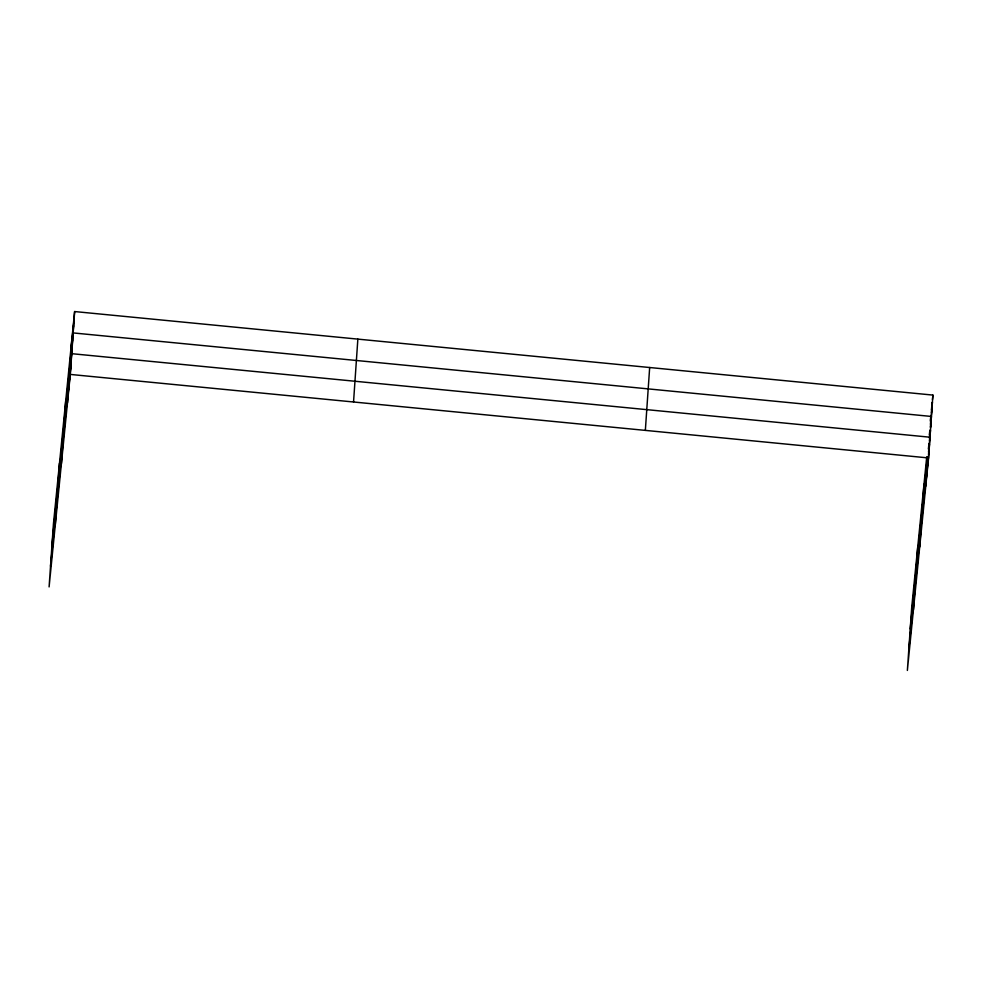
<?xml version="1.0" encoding="UTF-8"?>
<svg xmlns="http://www.w3.org/2000/svg" width="982" height="982" viewBox="0 0 982 982"><rect width="100%" height="100%" fill="white"/><g stroke="black" fill="none" stroke-linecap="round" stroke-linejoin="round"><path stroke-width="1.47" d="M55.164 526.131L59.485 463.258M61.424 463.504L65.733 400.631M67.488 402.718L71.809 339.846M74.632 311.552L53.421 524.044L49.1 586.917L70.311 374.424L74.632 311.552L932.9 395.083L928.579 457.956L907.368 670.448L911.689 607.576L926.75 456.667M353.545 401.994L357.853 339.121M645.346 430.386L649.667 367.513M913.444 609.662L917.753 546.79M919.692 547.035L924.013 484.163M925.756 486.25L927.659 458.582M71.318 346.965L74.141 318.671M70.827 354.097L73.65 325.803M51.948 545.415L73.159 332.923L931.427 416.454L930.396 426.888M69.857 368.14L72.68 339.846M69.391 375.05L72.214 346.756M50.524 566.172L71.735 353.68L930.003 437.211L928.518 452.101M68.433 388.884L71.256 360.59M67.967 395.795L70.79 367.513M930.371 420.394L930.813 415.926M931.415 409.973L932.151 402.534M932.458 399.551L932.9 395.083M930.482 421.56L931.071 415.607M931.366 412.636L932.409 402.203M929.389 434.645L929.844 430.177M930.433 424.224L931.918 409.334M910.228 628.946L927.303 457.772M929.5 435.812L929.942 431.356M928.432 448.688L928.874 444.22M929.475 438.267L930.212 430.816M930.506 427.845L930.961 423.377M928.555 449.646L929.144 443.692M929.438 440.709L930.482 430.288M908.792 649.703L928.076 456.569M926.713 472.416L928.199 457.526M928.493 454.543L929.537 444.122M926.235 479.326L929.058 451.045M70.311 374.424L928.579 457.956"/></g></svg>
